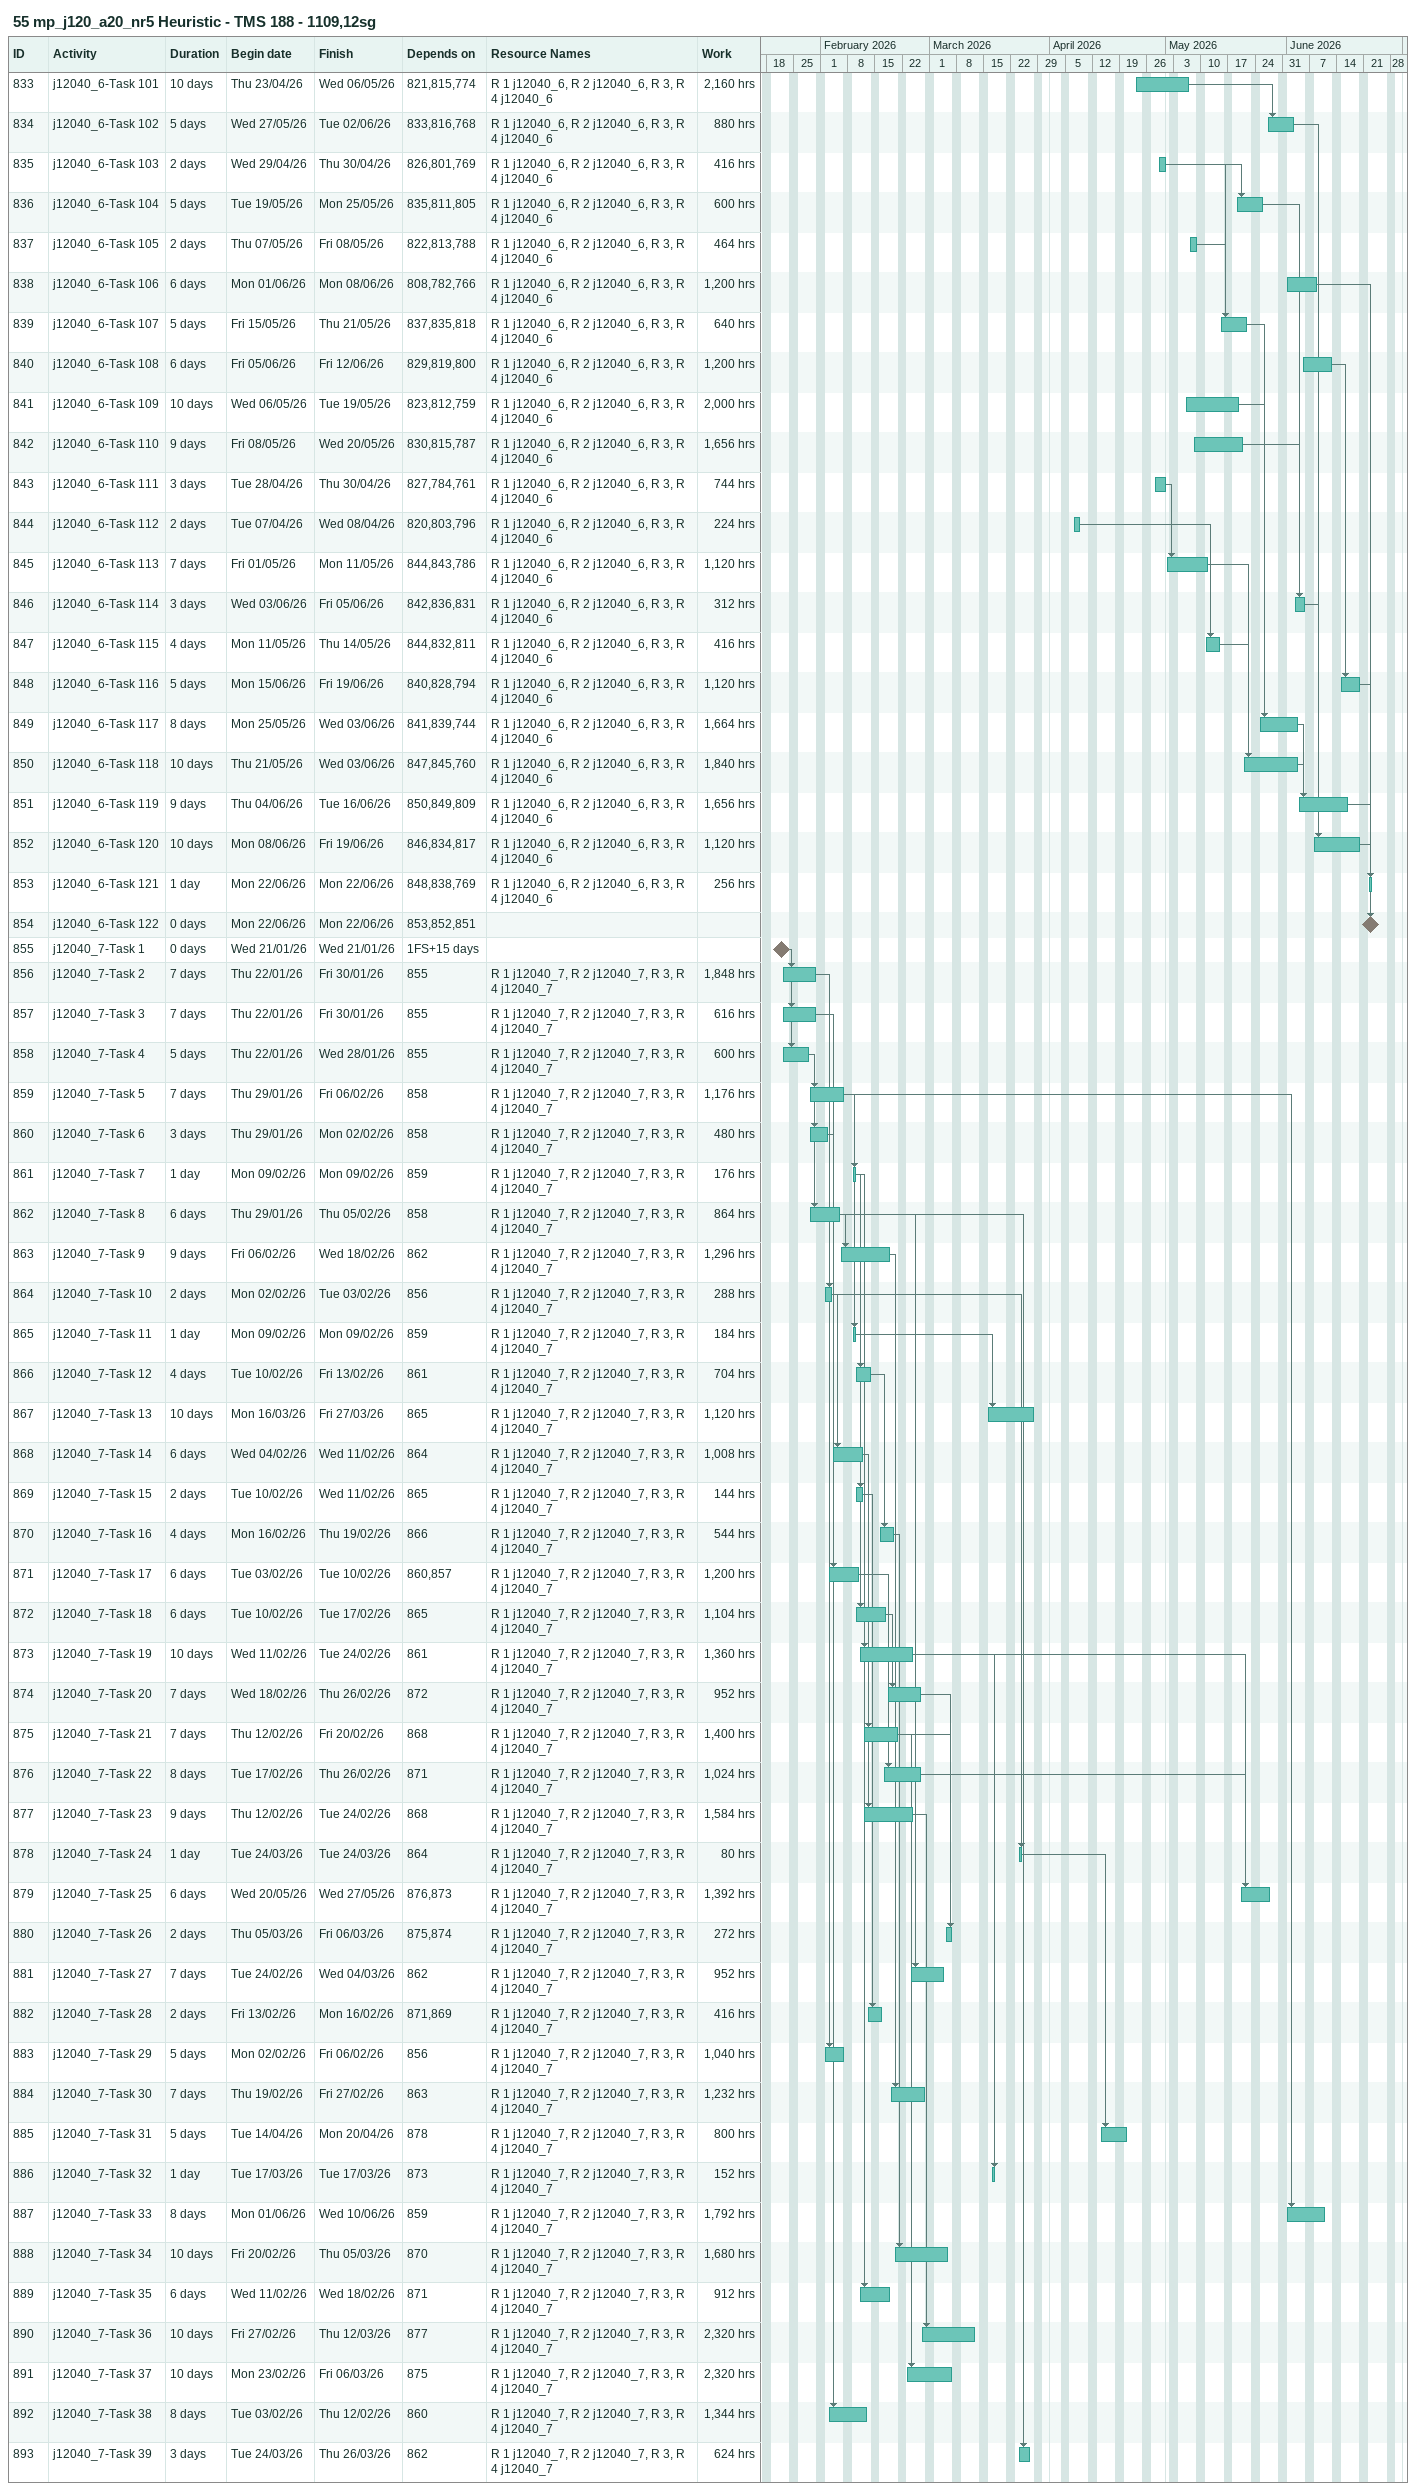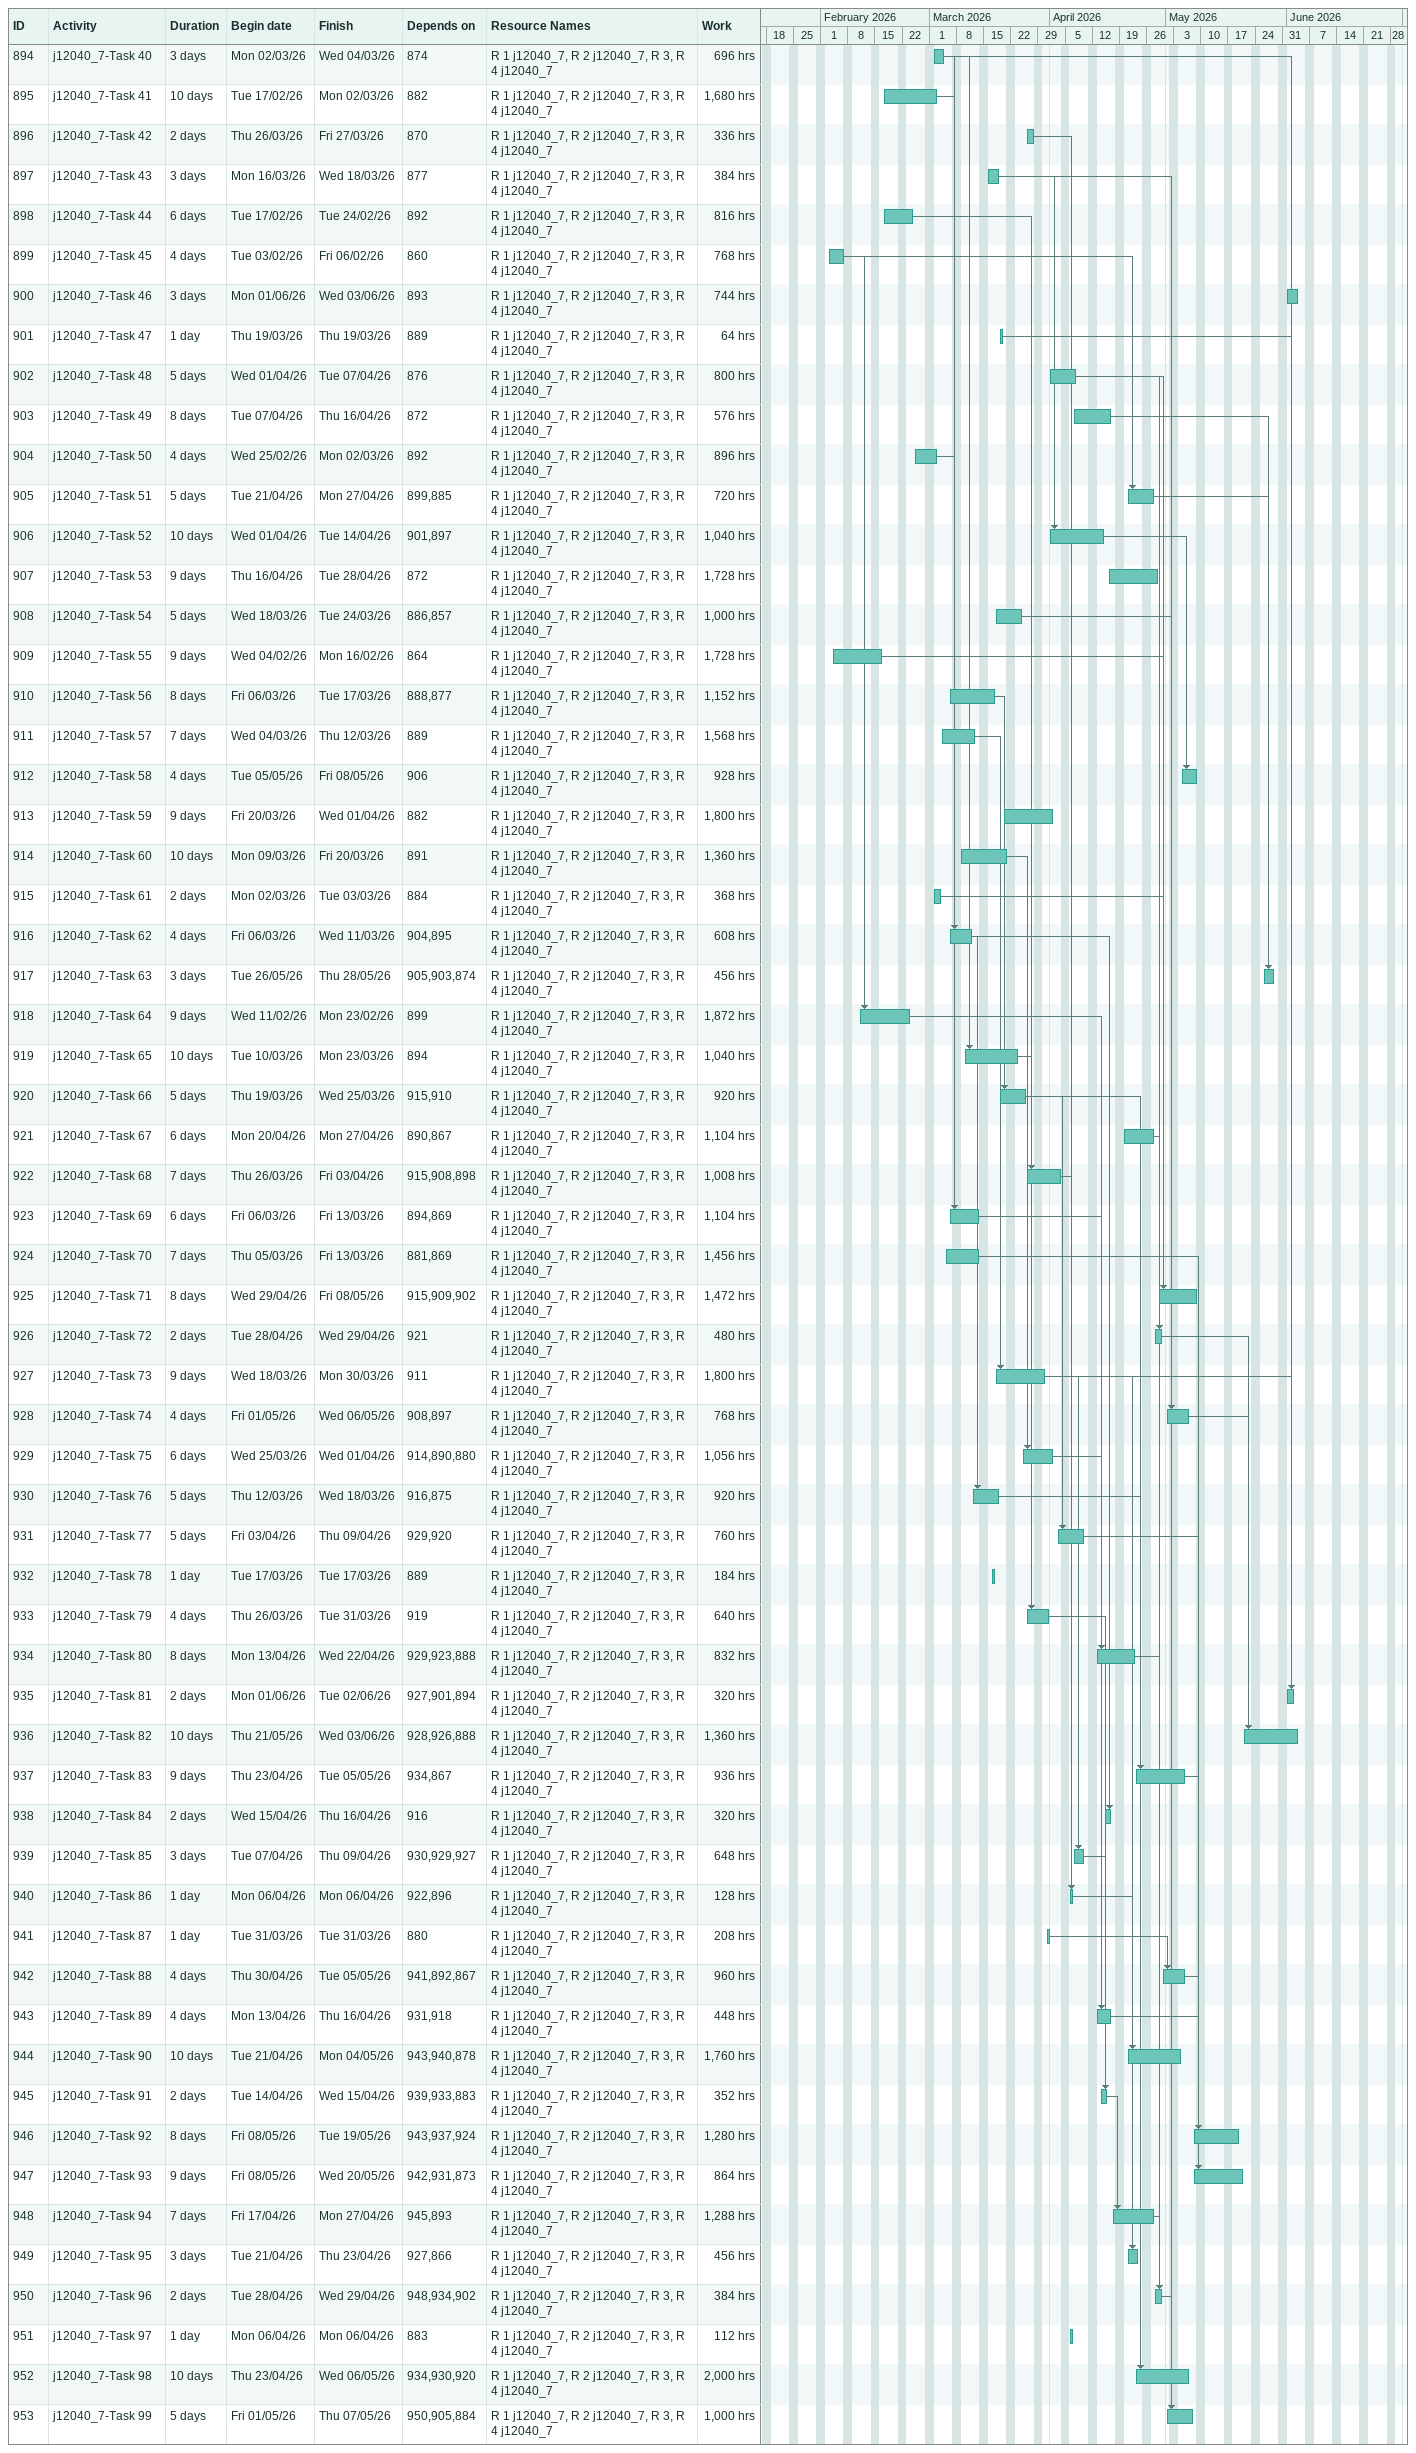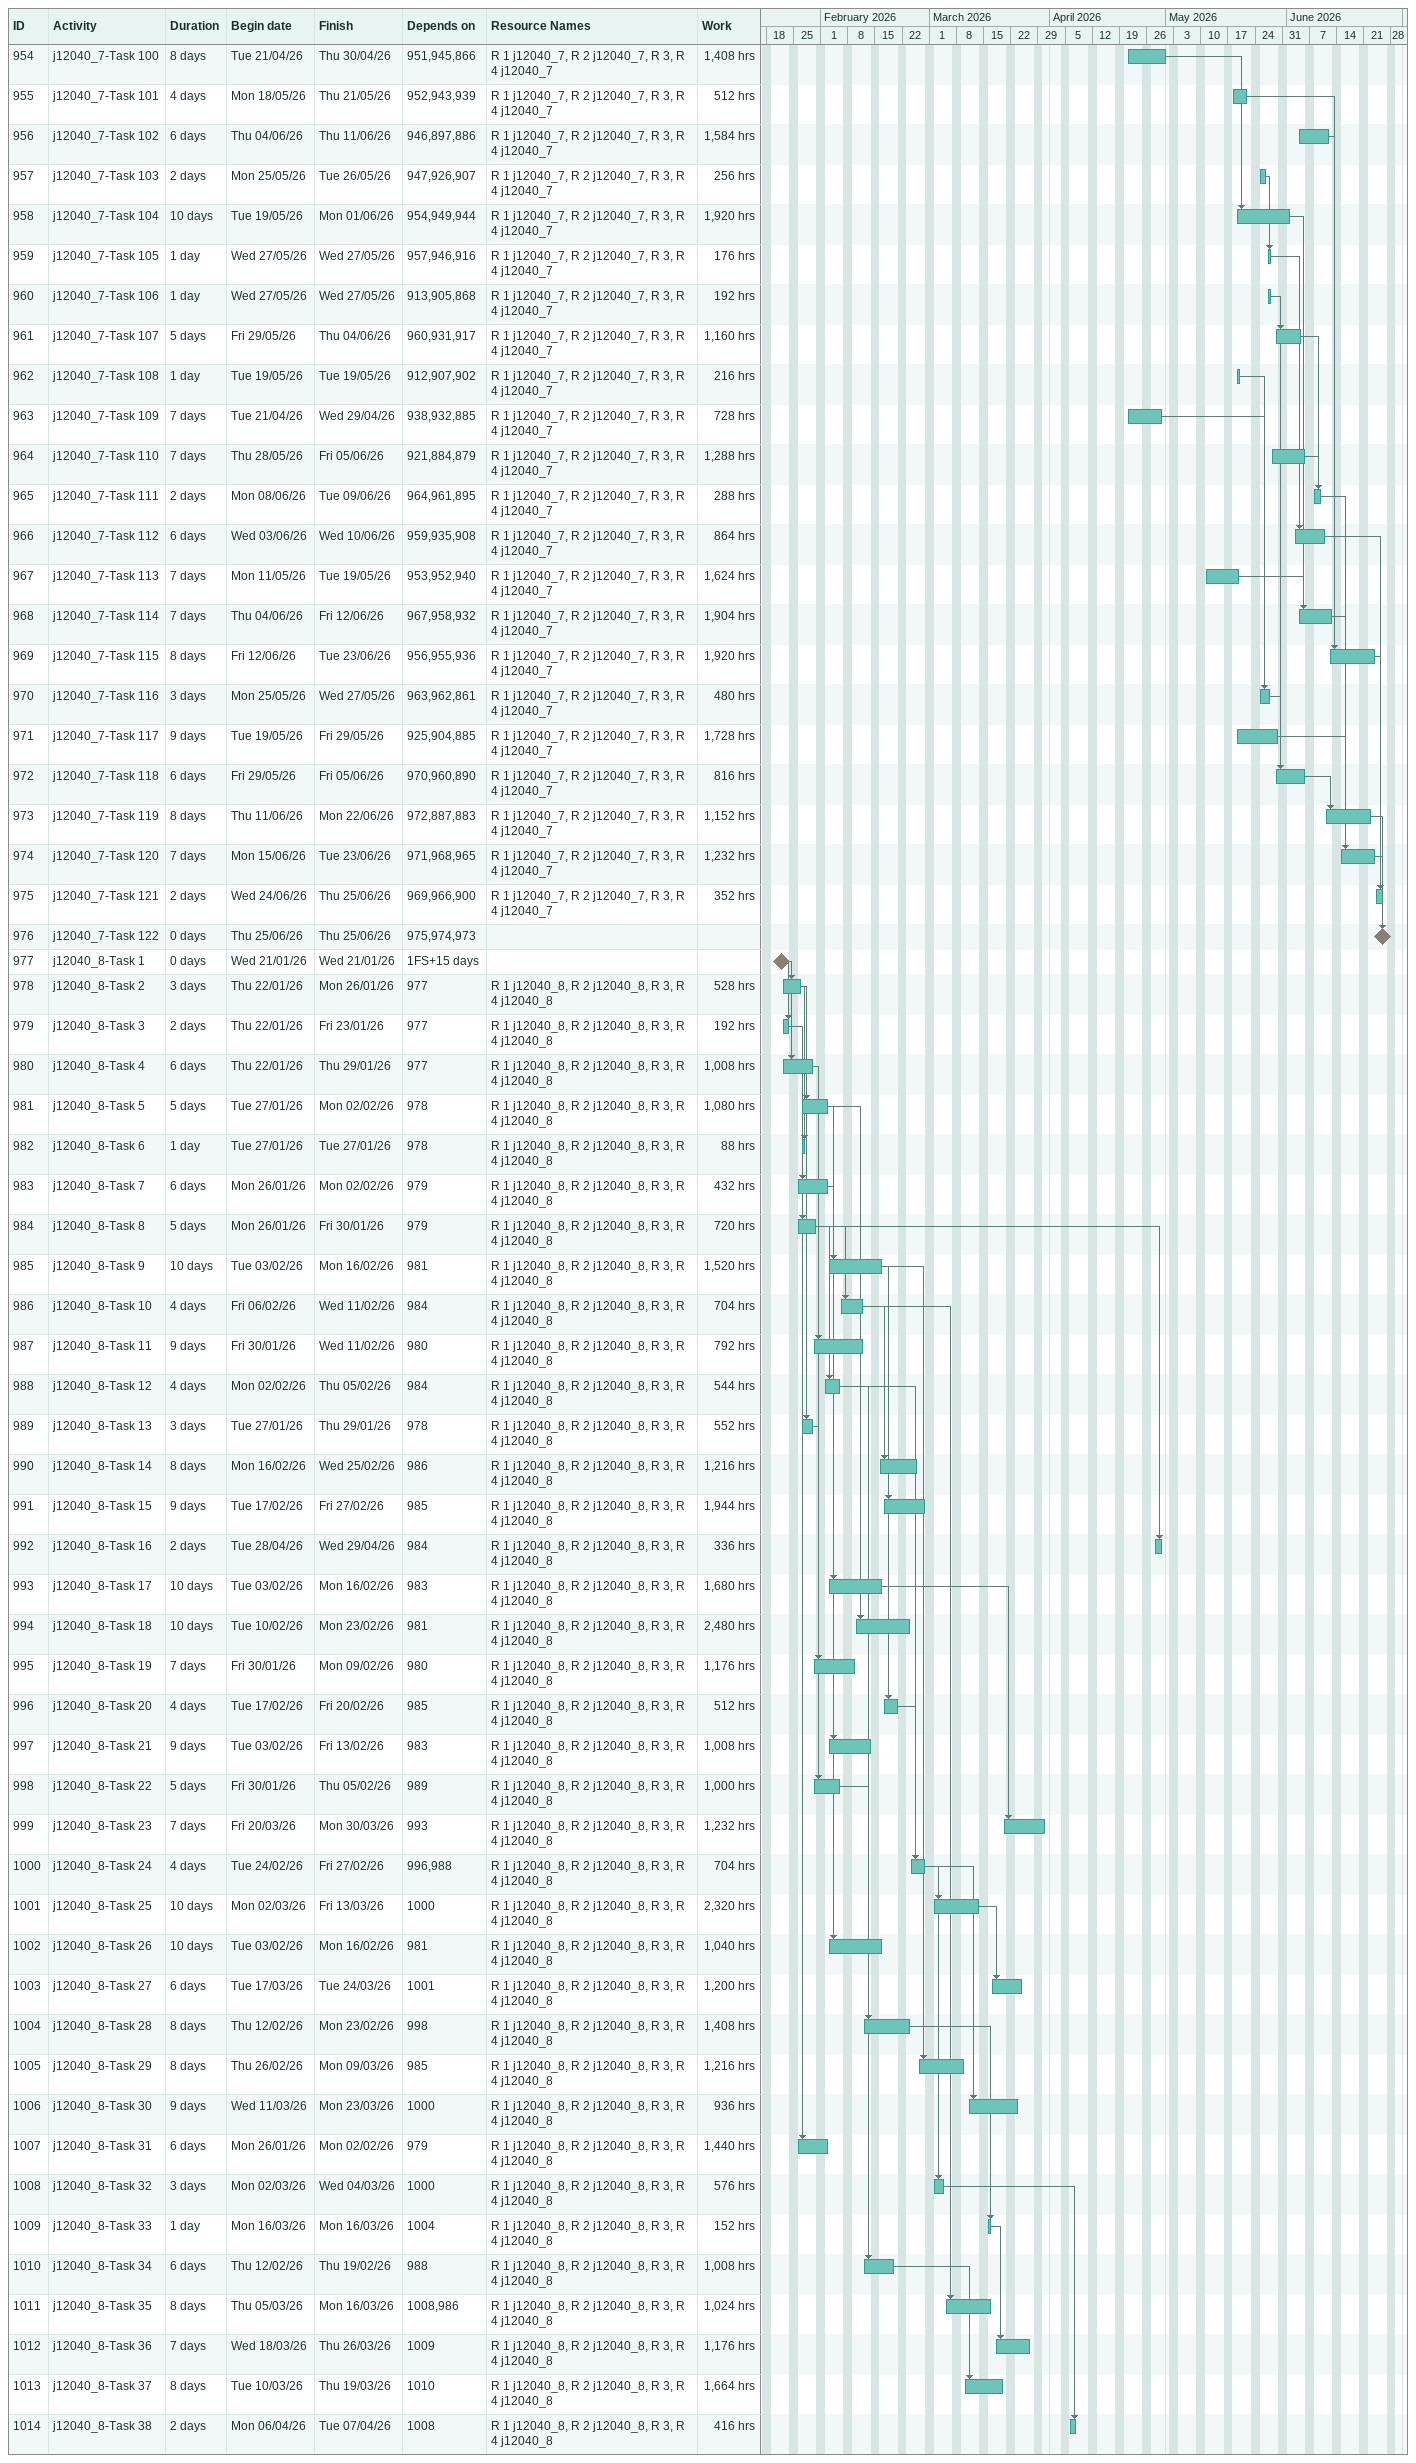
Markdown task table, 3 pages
55 mp_j120_a20_nr5 Heuristic - TMS 188 - 1109,12sg

| ID | Task | Duration | Start | Finish | Predecessors | Resources | Work (h) |
|---|---|---|---|---|---|---|---|
| 833 | j12040_6-Task 101 | 10d | 2026-04-23 | 2026-05-06 | 821, 815, 774 | R 1 j12040_6, R 2 j12040_6, R 3, R 4 j12040_6 | 2160 |
| 834 | j12040_6-Task 102 | 5d | 2026-05-27 | 2026-06-02 | 833, 816, 768 | R 1 j12040_6, R 2 j12040_6, R 3, R 4 j12040_6 | 880 |
| 835 | j12040_6-Task 103 | 2d | 2026-04-29 | 2026-04-30 | 826, 801, 769 | R 1 j12040_6, R 2 j12040_6, R 3, R 4 j12040_6 | 416 |
| 836 | j12040_6-Task 104 | 5d | 2026-05-19 | 2026-05-25 | 835, 811, 805 | R 1 j12040_6, R 2 j12040_6, R 3, R 4 j12040_6 | 600 |
| 837 | j12040_6-Task 105 | 2d | 2026-05-07 | 2026-05-08 | 822, 813, 788 | R 1 j12040_6, R 2 j12040_6, R 3, R 4 j12040_6 | 464 |
| 838 | j12040_6-Task 106 | 6d | 2026-06-01 | 2026-06-08 | 808, 782, 766 | R 1 j12040_6, R 2 j12040_6, R 3, R 4 j12040_6 | 1200 |
| 839 | j12040_6-Task 107 | 5d | 2026-05-15 | 2026-05-21 | 837, 835, 818 | R 1 j12040_6, R 2 j12040_6, R 3, R 4 j12040_6 | 640 |
| 840 | j12040_6-Task 108 | 6d | 2026-06-05 | 2026-06-12 | 829, 819, 800 | R 1 j12040_6, R 2 j12040_6, R 3, R 4 j12040_6 | 1200 |
| 841 | j12040_6-Task 109 | 10d | 2026-05-06 | 2026-05-19 | 823, 812, 759 | R 1 j12040_6, R 2 j12040_6, R 3, R 4 j12040_6 | 2000 |
| 842 | j12040_6-Task 110 | 9d | 2026-05-08 | 2026-05-20 | 830, 815, 787 | R 1 j12040_6, R 2 j12040_6, R 3, R 4 j12040_6 | 1656 |
| 843 | j12040_6-Task 111 | 3d | 2026-04-28 | 2026-04-30 | 827, 784, 761 | R 1 j12040_6, R 2 j12040_6, R 3, R 4 j12040_6 | 744 |
| 844 | j12040_6-Task 112 | 2d | 2026-04-07 | 2026-04-08 | 820, 803, 796 | R 1 j12040_6, R 2 j12040_6, R 3, R 4 j12040_6 | 224 |
| 845 | j12040_6-Task 113 | 7d | 2026-05-01 | 2026-05-11 | 844, 843, 786 | R 1 j12040_6, R 2 j12040_6, R 3, R 4 j12040_6 | 1120 |
| 846 | j12040_6-Task 114 | 3d | 2026-06-03 | 2026-06-05 | 842, 836, 831 | R 1 j12040_6, R 2 j12040_6, R 3, R 4 j12040_6 | 312 |
| 847 | j12040_6-Task 115 | 4d | 2026-05-11 | 2026-05-14 | 844, 832, 811 | R 1 j12040_6, R 2 j12040_6, R 3, R 4 j12040_6 | 416 |
| 848 | j12040_6-Task 116 | 5d | 2026-06-15 | 2026-06-19 | 840, 828, 794 | R 1 j12040_6, R 2 j12040_6, R 3, R 4 j12040_6 | 1120 |
| 849 | j12040_6-Task 117 | 8d | 2026-05-25 | 2026-06-03 | 841, 839, 744 | R 1 j12040_6, R 2 j12040_6, R 3, R 4 j12040_6 | 1664 |
| 850 | j12040_6-Task 118 | 10d | 2026-05-21 | 2026-06-03 | 847, 845, 760 | R 1 j12040_6, R 2 j12040_6, R 3, R 4 j12040_6 | 1840 |
| 851 | j12040_6-Task 119 | 9d | 2026-06-04 | 2026-06-16 | 850, 849, 809 | R 1 j12040_6, R 2 j12040_6, R 3, R 4 j12040_6 | 1656 |
| 852 | j12040_6-Task 120 | 10d | 2026-06-08 | 2026-06-19 | 846, 834, 817 | R 1 j12040_6, R 2 j12040_6, R 3, R 4 j12040_6 | 1120 |
| 853 | j12040_6-Task 121 | 1d | 2026-06-22 | 2026-06-22 | 848, 838, 769 | R 1 j12040_6, R 2 j12040_6, R 3, R 4 j12040_6 | 256 |
| 854 | j12040_6-Task 122 | 0d | 2026-06-22 | 2026-06-22 | 853, 852, 851 |  |  |
| 855 | j12040_7-Task 1 | 0d | 2026-01-21 | 2026-01-21 | 1FS+15d |  |  |
| 856 | j12040_7-Task 2 | 7d | 2026-01-22 | 2026-01-30 | 855 | R 1 j12040_7, R 2 j12040_7, R 3, R 4 j12040_7 | 1848 |
| 857 | j12040_7-Task 3 | 7d | 2026-01-22 | 2026-01-30 | 855 | R 1 j12040_7, R 2 j12040_7, R 3, R 4 j12040_7 | 616 |
| 858 | j12040_7-Task 4 | 5d | 2026-01-22 | 2026-01-28 | 855 | R 1 j12040_7, R 2 j12040_7, R 3, R 4 j12040_7 | 600 |
| 859 | j12040_7-Task 5 | 7d | 2026-01-29 | 2026-02-06 | 858 | R 1 j12040_7, R 2 j12040_7, R 3, R 4 j12040_7 | 1176 |
| 860 | j12040_7-Task 6 | 3d | 2026-01-29 | 2026-02-02 | 858 | R 1 j12040_7, R 2 j12040_7, R 3, R 4 j12040_7 | 480 |
| 861 | j12040_7-Task 7 | 1d | 2026-02-09 | 2026-02-09 | 859 | R 1 j12040_7, R 2 j12040_7, R 3, R 4 j12040_7 | 176 |
| 862 | j12040_7-Task 8 | 6d | 2026-01-29 | 2026-02-05 | 858 | R 1 j12040_7, R 2 j12040_7, R 3, R 4 j12040_7 | 864 |
| 863 | j12040_7-Task 9 | 9d | 2026-02-06 | 2026-02-18 | 862 | R 1 j12040_7, R 2 j12040_7, R 3, R 4 j12040_7 | 1296 |
| 864 | j12040_7-Task 10 | 2d | 2026-02-02 | 2026-02-03 | 856 | R 1 j12040_7, R 2 j12040_7, R 3, R 4 j12040_7 | 288 |
| 865 | j12040_7-Task 11 | 1d | 2026-02-09 | 2026-02-09 | 859 | R 1 j12040_7, R 2 j12040_7, R 3, R 4 j12040_7 | 184 |
| 866 | j12040_7-Task 12 | 4d | 2026-02-10 | 2026-02-13 | 861 | R 1 j12040_7, R 2 j12040_7, R 3, R 4 j12040_7 | 704 |
| 867 | j12040_7-Task 13 | 10d | 2026-03-16 | 2026-03-27 | 865 | R 1 j12040_7, R 2 j12040_7, R 3, R 4 j12040_7 | 1120 |
| 868 | j12040_7-Task 14 | 6d | 2026-02-04 | 2026-02-11 | 864 | R 1 j12040_7, R 2 j12040_7, R 3, R 4 j12040_7 | 1008 |
| 869 | j12040_7-Task 15 | 2d | 2026-02-10 | 2026-02-11 | 865 | R 1 j12040_7, R 2 j12040_7, R 3, R 4 j12040_7 | 144 |
| 870 | j12040_7-Task 16 | 4d | 2026-02-16 | 2026-02-19 | 866 | R 1 j12040_7, R 2 j12040_7, R 3, R 4 j12040_7 | 544 |
| 871 | j12040_7-Task 17 | 6d | 2026-02-03 | 2026-02-10 | 860, 857 | R 1 j12040_7, R 2 j12040_7, R 3, R 4 j12040_7 | 1200 |
| 872 | j12040_7-Task 18 | 6d | 2026-02-10 | 2026-02-17 | 865 | R 1 j12040_7, R 2 j12040_7, R 3, R 4 j12040_7 | 1104 |
| 873 | j12040_7-Task 19 | 10d | 2026-02-11 | 2026-02-24 | 861 | R 1 j12040_7, R 2 j12040_7, R 3, R 4 j12040_7 | 1360 |
| 874 | j12040_7-Task 20 | 7d | 2026-02-18 | 2026-02-26 | 872 | R 1 j12040_7, R 2 j12040_7, R 3, R 4 j12040_7 | 952 |
| 875 | j12040_7-Task 21 | 7d | 2026-02-12 | 2026-02-20 | 868 | R 1 j12040_7, R 2 j12040_7, R 3, R 4 j12040_7 | 1400 |
| 876 | j12040_7-Task 22 | 8d | 2026-02-17 | 2026-02-26 | 871 | R 1 j12040_7, R 2 j12040_7, R 3, R 4 j12040_7 | 1024 |
| 877 | j12040_7-Task 23 | 9d | 2026-02-12 | 2026-02-24 | 868 | R 1 j12040_7, R 2 j12040_7, R 3, R 4 j12040_7 | 1584 |
| 878 | j12040_7-Task 24 | 1d | 2026-03-24 | 2026-03-24 | 864 | R 1 j12040_7, R 2 j12040_7, R 3, R 4 j12040_7 | 80 |
| 879 | j12040_7-Task 25 | 6d | 2026-05-20 | 2026-05-27 | 876, 873 | R 1 j12040_7, R 2 j12040_7, R 3, R 4 j12040_7 | 1392 |
| 880 | j12040_7-Task 26 | 2d | 2026-03-05 | 2026-03-06 | 875, 874 | R 1 j12040_7, R 2 j12040_7, R 3, R 4 j12040_7 | 272 |
| 881 | j12040_7-Task 27 | 7d | 2026-02-24 | 2026-03-04 | 862 | R 1 j12040_7, R 2 j12040_7, R 3, R 4 j12040_7 | 952 |
| 882 | j12040_7-Task 28 | 2d | 2026-02-13 | 2026-02-16 | 871, 869 | R 1 j12040_7, R 2 j12040_7, R 3, R 4 j12040_7 | 416 |
| 883 | j12040_7-Task 29 | 5d | 2026-02-02 | 2026-02-06 | 856 | R 1 j12040_7, R 2 j12040_7, R 3, R 4 j12040_7 | 1040 |
| 884 | j12040_7-Task 30 | 7d | 2026-02-19 | 2026-02-27 | 863 | R 1 j12040_7, R 2 j12040_7, R 3, R 4 j12040_7 | 1232 |
| 885 | j12040_7-Task 31 | 5d | 2026-04-14 | 2026-04-20 | 878 | R 1 j12040_7, R 2 j12040_7, R 3, R 4 j12040_7 | 800 |
| 886 | j12040_7-Task 32 | 1d | 2026-03-17 | 2026-03-17 | 873 | R 1 j12040_7, R 2 j12040_7, R 3, R 4 j12040_7 | 152 |
| 887 | j12040_7-Task 33 | 8d | 2026-06-01 | 2026-06-10 | 859 | R 1 j12040_7, R 2 j12040_7, R 3, R 4 j12040_7 | 1792 |
| 888 | j12040_7-Task 34 | 10d | 2026-02-20 | 2026-03-05 | 870 | R 1 j12040_7, R 2 j12040_7, R 3, R 4 j12040_7 | 1680 |
| 889 | j12040_7-Task 35 | 6d | 2026-02-11 | 2026-02-18 | 871 | R 1 j12040_7, R 2 j12040_7, R 3, R 4 j12040_7 | 912 |
| 890 | j12040_7-Task 36 | 10d | 2026-02-27 | 2026-03-12 | 877 | R 1 j12040_7, R 2 j12040_7, R 3, R 4 j12040_7 | 2320 |
| 891 | j12040_7-Task 37 | 10d | 2026-02-23 | 2026-03-06 | 875 | R 1 j12040_7, R 2 j12040_7, R 3, R 4 j12040_7 | 2320 |
| 892 | j12040_7-Task 38 | 8d | 2026-02-03 | 2026-02-12 | 860 | R 1 j12040_7, R 2 j12040_7, R 3, R 4 j12040_7 | 1344 |
| 893 | j12040_7-Task 39 | 3d | 2026-03-24 | 2026-03-26 | 862 | R 1 j12040_7, R 2 j12040_7, R 3, R 4 j12040_7 | 624 |
| 894 | j12040_7-Task 40 | 3d | 2026-03-02 | 2026-03-04 | 874 | R 1 j12040_7, R 2 j12040_7, R 3, R 4 j12040_7 | 696 |
| 895 | j12040_7-Task 41 | 10d | 2026-02-17 | 2026-03-02 | 882 | R 1 j12040_7, R 2 j12040_7, R 3, R 4 j12040_7 | 1680 |
| 896 | j12040_7-Task 42 | 2d | 2026-03-26 | 2026-03-27 | 870 | R 1 j12040_7, R 2 j12040_7, R 3, R 4 j12040_7 | 336 |
| 897 | j12040_7-Task 43 | 3d | 2026-03-16 | 2026-03-18 | 877 | R 1 j12040_7, R 2 j12040_7, R 3, R 4 j12040_7 | 384 |
| 898 | j12040_7-Task 44 | 6d | 2026-02-17 | 2026-02-24 | 892 | R 1 j12040_7, R 2 j12040_7, R 3, R 4 j12040_7 | 816 |
| 899 | j12040_7-Task 45 | 4d | 2026-02-03 | 2026-02-06 | 860 | R 1 j12040_7, R 2 j12040_7, R 3, R 4 j12040_7 | 768 |
| 900 | j12040_7-Task 46 | 3d | 2026-06-01 | 2026-06-03 | 893 | R 1 j12040_7, R 2 j12040_7, R 3, R 4 j12040_7 | 744 |
| 901 | j12040_7-Task 47 | 1d | 2026-03-19 | 2026-03-19 | 889 | R 1 j12040_7, R 2 j12040_7, R 3, R 4 j12040_7 | 64 |
| 902 | j12040_7-Task 48 | 5d | 2026-04-01 | 2026-04-07 | 876 | R 1 j12040_7, R 2 j12040_7, R 3, R 4 j12040_7 | 800 |
| 903 | j12040_7-Task 49 | 8d | 2026-04-07 | 2026-04-16 | 872 | R 1 j12040_7, R 2 j12040_7, R 3, R 4 j12040_7 | 576 |
| 904 | j12040_7-Task 50 | 4d | 2026-02-25 | 2026-03-02 | 892 | R 1 j12040_7, R 2 j12040_7, R 3, R 4 j12040_7 | 896 |
| 905 | j12040_7-Task 51 | 5d | 2026-04-21 | 2026-04-27 | 899, 885 | R 1 j12040_7, R 2 j12040_7, R 3, R 4 j12040_7 | 720 |
| 906 | j12040_7-Task 52 | 10d | 2026-04-01 | 2026-04-14 | 901, 897 | R 1 j12040_7, R 2 j12040_7, R 3, R 4 j12040_7 | 1040 |
| 907 | j12040_7-Task 53 | 9d | 2026-04-16 | 2026-04-28 | 872 | R 1 j12040_7, R 2 j12040_7, R 3, R 4 j12040_7 | 1728 |
| 908 | j12040_7-Task 54 | 5d | 2026-03-18 | 2026-03-24 | 886, 857 | R 1 j12040_7, R 2 j12040_7, R 3, R 4 j12040_7 | 1000 |
| 909 | j12040_7-Task 55 | 9d | 2026-02-04 | 2026-02-16 | 864 | R 1 j12040_7, R 2 j12040_7, R 3, R 4 j12040_7 | 1728 |
| 910 | j12040_7-Task 56 | 8d | 2026-03-06 | 2026-03-17 | 888, 877 | R 1 j12040_7, R 2 j12040_7, R 3, R 4 j12040_7 | 1152 |
| 911 | j12040_7-Task 57 | 7d | 2026-03-04 | 2026-03-12 | 889 | R 1 j12040_7, R 2 j12040_7, R 3, R 4 j12040_7 | 1568 |
| 912 | j12040_7-Task 58 | 4d | 2026-05-05 | 2026-05-08 | 906 | R 1 j12040_7, R 2 j12040_7, R 3, R 4 j12040_7 | 928 |
| 913 | j12040_7-Task 59 | 9d | 2026-03-20 | 2026-04-01 | 882 | R 1 j12040_7, R 2 j12040_7, R 3, R 4 j12040_7 | 1800 |
| 914 | j12040_7-Task 60 | 10d | 2026-03-09 | 2026-03-20 | 891 | R 1 j12040_7, R 2 j12040_7, R 3, R 4 j12040_7 | 1360 |
| 915 | j12040_7-Task 61 | 2d | 2026-03-02 | 2026-03-03 | 884 | R 1 j12040_7, R 2 j12040_7, R 3, R 4 j12040_7 | 368 |
| 916 | j12040_7-Task 62 | 4d | 2026-03-06 | 2026-03-11 | 904, 895 | R 1 j12040_7, R 2 j12040_7, R 3, R 4 j12040_7 | 608 |
| 917 | j12040_7-Task 63 | 3d | 2026-05-26 | 2026-05-28 | 905, 903, 874 | R 1 j12040_7, R 2 j12040_7, R 3, R 4 j12040_7 | 456 |
| 918 | j12040_7-Task 64 | 9d | 2026-02-11 | 2026-02-23 | 899 | R 1 j12040_7, R 2 j12040_7, R 3, R 4 j12040_7 | 1872 |
| 919 | j12040_7-Task 65 | 10d | 2026-03-10 | 2026-03-23 | 894 | R 1 j12040_7, R 2 j12040_7, R 3, R 4 j12040_7 | 1040 |
| 920 | j12040_7-Task 66 | 5d | 2026-03-19 | 2026-03-25 | 915, 910 | R 1 j12040_7, R 2 j12040_7, R 3, R 4 j12040_7 | 920 |
| 921 | j12040_7-Task 67 | 6d | 2026-04-20 | 2026-04-27 | 890, 867 | R 1 j12040_7, R 2 j12040_7, R 3, R 4 j12040_7 | 1104 |
| 922 | j12040_7-Task 68 | 7d | 2026-03-26 | 2026-04-03 | 915, 908, 898 | R 1 j12040_7, R 2 j12040_7, R 3, R 4 j12040_7 | 1008 |
| 923 | j12040_7-Task 69 | 6d | 2026-03-06 | 2026-03-13 | 894, 869 | R 1 j12040_7, R 2 j12040_7, R 3, R 4 j12040_7 | 1104 |
| 924 | j12040_7-Task 70 | 7d | 2026-03-05 | 2026-03-13 | 881, 869 | R 1 j12040_7, R 2 j12040_7, R 3, R 4 j12040_7 | 1456 |
| 925 | j12040_7-Task 71 | 8d | 2026-04-29 | 2026-05-08 | 915, 909, 902 | R 1 j12040_7, R 2 j12040_7, R 3, R 4 j12040_7 | 1472 |
| 926 | j12040_7-Task 72 | 2d | 2026-04-28 | 2026-04-29 | 921 | R 1 j12040_7, R 2 j12040_7, R 3, R 4 j12040_7 | 480 |
| 927 | j12040_7-Task 73 | 9d | 2026-03-18 | 2026-03-30 | 911 | R 1 j12040_7, R 2 j12040_7, R 3, R 4 j12040_7 | 1800 |
| 928 | j12040_7-Task 74 | 4d | 2026-05-01 | 2026-05-06 | 908, 897 | R 1 j12040_7, R 2 j12040_7, R 3, R 4 j12040_7 | 768 |
| 929 | j12040_7-Task 75 | 6d | 2026-03-25 | 2026-04-01 | 914, 890, 880 | R 1 j12040_7, R 2 j12040_7, R 3, R 4 j12040_7 | 1056 |
| 930 | j12040_7-Task 76 | 5d | 2026-03-12 | 2026-03-18 | 916, 875 | R 1 j12040_7, R 2 j12040_7, R 3, R 4 j12040_7 | 920 |
| 931 | j12040_7-Task 77 | 5d | 2026-04-03 | 2026-04-09 | 929, 920 | R 1 j12040_7, R 2 j12040_7, R 3, R 4 j12040_7 | 760 |
| 932 | j12040_7-Task 78 | 1d | 2026-03-17 | 2026-03-17 | 889 | R 1 j12040_7, R 2 j12040_7, R 3, R 4 j12040_7 | 184 |
| 933 | j12040_7-Task 79 | 4d | 2026-03-26 | 2026-03-31 | 919 | R 1 j12040_7, R 2 j12040_7, R 3, R 4 j12040_7 | 640 |
| 934 | j12040_7-Task 80 | 8d | 2026-04-13 | 2026-04-22 | 929, 923, 888 | R 1 j12040_7, R 2 j12040_7, R 3, R 4 j12040_7 | 832 |
| 935 | j12040_7-Task 81 | 2d | 2026-06-01 | 2026-06-02 | 927, 901, 894 | R 1 j12040_7, R 2 j12040_7, R 3, R 4 j12040_7 | 320 |
| 936 | j12040_7-Task 82 | 10d | 2026-05-21 | 2026-06-03 | 928, 926, 888 | R 1 j12040_7, R 2 j12040_7, R 3, R 4 j12040_7 | 1360 |
| 937 | j12040_7-Task 83 | 9d | 2026-04-23 | 2026-05-05 | 934, 867 | R 1 j12040_7, R 2 j12040_7, R 3, R 4 j12040_7 | 936 |
| 938 | j12040_7-Task 84 | 2d | 2026-04-15 | 2026-04-16 | 916 | R 1 j12040_7, R 2 j12040_7, R 3, R 4 j12040_7 | 320 |
| 939 | j12040_7-Task 85 | 3d | 2026-04-07 | 2026-04-09 | 930, 929, 927 | R 1 j12040_7, R 2 j12040_7, R 3, R 4 j12040_7 | 648 |
| 940 | j12040_7-Task 86 | 1d | 2026-04-06 | 2026-04-06 | 922, 896 | R 1 j12040_7, R 2 j12040_7, R 3, R 4 j12040_7 | 128 |
| 941 | j12040_7-Task 87 | 1d | 2026-03-31 | 2026-03-31 | 880 | R 1 j12040_7, R 2 j12040_7, R 3, R 4 j12040_7 | 208 |
| 942 | j12040_7-Task 88 | 4d | 2026-04-30 | 2026-05-05 | 941, 892, 867 | R 1 j12040_7, R 2 j12040_7, R 3, R 4 j12040_7 | 960 |
| 943 | j12040_7-Task 89 | 4d | 2026-04-13 | 2026-04-16 | 931, 918 | R 1 j12040_7, R 2 j12040_7, R 3, R 4 j12040_7 | 448 |
| 944 | j12040_7-Task 90 | 10d | 2026-04-21 | 2026-05-04 | 943, 940, 878 | R 1 j12040_7, R 2 j12040_7, R 3, R 4 j12040_7 | 1760 |
| 945 | j12040_7-Task 91 | 2d | 2026-04-14 | 2026-04-15 | 939, 933, 883 | R 1 j12040_7, R 2 j12040_7, R 3, R 4 j12040_7 | 352 |
| 946 | j12040_7-Task 92 | 8d | 2026-05-08 | 2026-05-19 | 943, 937, 924 | R 1 j12040_7, R 2 j12040_7, R 3, R 4 j12040_7 | 1280 |
| 947 | j12040_7-Task 93 | 9d | 2026-05-08 | 2026-05-20 | 942, 931, 873 | R 1 j12040_7, R 2 j12040_7, R 3, R 4 j12040_7 | 864 |
| 948 | j12040_7-Task 94 | 7d | 2026-04-17 | 2026-04-27 | 945, 893 | R 1 j12040_7, R 2 j12040_7, R 3, R 4 j12040_7 | 1288 |
| 949 | j12040_7-Task 95 | 3d | 2026-04-21 | 2026-04-23 | 927, 866 | R 1 j12040_7, R 2 j12040_7, R 3, R 4 j12040_7 | 456 |
| 950 | j12040_7-Task 96 | 2d | 2026-04-28 | 2026-04-29 | 948, 934, 902 | R 1 j12040_7, R 2 j12040_7, R 3, R 4 j12040_7 | 384 |
| 951 | j12040_7-Task 97 | 1d | 2026-04-06 | 2026-04-06 | 883 | R 1 j12040_7, R 2 j12040_7, R 3, R 4 j12040_7 | 112 |
| 952 | j12040_7-Task 98 | 10d | 2026-04-23 | 2026-05-06 | 934, 930, 920 | R 1 j12040_7, R 2 j12040_7, R 3, R 4 j12040_7 | 2000 |
| 953 | j12040_7-Task 99 | 5d | 2026-05-01 | 2026-05-07 | 950, 905, 884 | R 1 j12040_7, R 2 j12040_7, R 3, R 4 j12040_7 | 1000 |
| 954 | j12040_7-Task 100 | 8d | 2026-04-21 | 2026-04-30 | 951, 945, 866 | R 1 j12040_7, R 2 j12040_7, R 3, R 4 j12040_7 | 1408 |
| 955 | j12040_7-Task 101 | 4d | 2026-05-18 | 2026-05-21 | 952, 943, 939 | R 1 j12040_7, R 2 j12040_7, R 3, R 4 j12040_7 | 512 |
| 956 | j12040_7-Task 102 | 6d | 2026-06-04 | 2026-06-11 | 946, 897, 886 | R 1 j12040_7, R 2 j12040_7, R 3, R 4 j12040_7 | 1584 |
| 957 | j12040_7-Task 103 | 2d | 2026-05-25 | 2026-05-26 | 947, 926, 907 | R 1 j12040_7, R 2 j12040_7, R 3, R 4 j12040_7 | 256 |
| 958 | j12040_7-Task 104 | 10d | 2026-05-19 | 2026-06-01 | 954, 949, 944 | R 1 j12040_7, R 2 j12040_7, R 3, R 4 j12040_7 | 1920 |
| 959 | j12040_7-Task 105 | 1d | 2026-05-27 | 2026-05-27 | 957, 946, 916 | R 1 j12040_7, R 2 j12040_7, R 3, R 4 j12040_7 | 176 |
| 960 | j12040_7-Task 106 | 1d | 2026-05-27 | 2026-05-27 | 913, 905, 868 | R 1 j12040_7, R 2 j12040_7, R 3, R 4 j12040_7 | 192 |
| 961 | j12040_7-Task 107 | 5d | 2026-05-29 | 2026-06-04 | 960, 931, 917 | R 1 j12040_7, R 2 j12040_7, R 3, R 4 j12040_7 | 1160 |
| 962 | j12040_7-Task 108 | 1d | 2026-05-19 | 2026-05-19 | 912, 907, 902 | R 1 j12040_7, R 2 j12040_7, R 3, R 4 j12040_7 | 216 |
| 963 | j12040_7-Task 109 | 7d | 2026-04-21 | 2026-04-29 | 938, 932, 885 | R 1 j12040_7, R 2 j12040_7, R 3, R 4 j12040_7 | 728 |
| 964 | j12040_7-Task 110 | 7d | 2026-05-28 | 2026-06-05 | 921, 884, 879 | R 1 j12040_7, R 2 j12040_7, R 3, R 4 j12040_7 | 1288 |
| 965 | j12040_7-Task 111 | 2d | 2026-06-08 | 2026-06-09 | 964, 961, 895 | R 1 j12040_7, R 2 j12040_7, R 3, R 4 j12040_7 | 288 |
| 966 | j12040_7-Task 112 | 6d | 2026-06-03 | 2026-06-10 | 959, 935, 908 | R 1 j12040_7, R 2 j12040_7, R 3, R 4 j12040_7 | 864 |
| 967 | j12040_7-Task 113 | 7d | 2026-05-11 | 2026-05-19 | 953, 952, 940 | R 1 j12040_7, R 2 j12040_7, R 3, R 4 j12040_7 | 1624 |
| 968 | j12040_7-Task 114 | 7d | 2026-06-04 | 2026-06-12 | 967, 958, 932 | R 1 j12040_7, R 2 j12040_7, R 3, R 4 j12040_7 | 1904 |
| 969 | j12040_7-Task 115 | 8d | 2026-06-12 | 2026-06-23 | 956, 955, 936 | R 1 j12040_7, R 2 j12040_7, R 3, R 4 j12040_7 | 1920 |
| 970 | j12040_7-Task 116 | 3d | 2026-05-25 | 2026-05-27 | 963, 962, 861 | R 1 j12040_7, R 2 j12040_7, R 3, R 4 j12040_7 | 480 |
| 971 | j12040_7-Task 117 | 9d | 2026-05-19 | 2026-05-29 | 925, 904, 885 | R 1 j12040_7, R 2 j12040_7, R 3, R 4 j12040_7 | 1728 |
| 972 | j12040_7-Task 118 | 6d | 2026-05-29 | 2026-06-05 | 970, 960, 890 | R 1 j12040_7, R 2 j12040_7, R 3, R 4 j12040_7 | 816 |
| 973 | j12040_7-Task 119 | 8d | 2026-06-11 | 2026-06-22 | 972, 887, 883 | R 1 j12040_7, R 2 j12040_7, R 3, R 4 j12040_7 | 1152 |
| 974 | j12040_7-Task 120 | 7d | 2026-06-15 | 2026-06-23 | 971, 968, 965 | R 1 j12040_7, R 2 j12040_7, R 3, R 4 j12040_7 | 1232 |
| 975 | j12040_7-Task 121 | 2d | 2026-06-24 | 2026-06-25 | 969, 966, 900 | R 1 j12040_7, R 2 j12040_7, R 3, R 4 j12040_7 | 352 |
| 976 | j12040_7-Task 122 | 0d | 2026-06-25 | 2026-06-25 | 975, 974, 973 |  |  |
| 977 | j12040_8-Task 1 | 0d | 2026-01-21 | 2026-01-21 | 1FS+15d |  |  |
| 978 | j12040_8-Task 2 | 3d | 2026-01-22 | 2026-01-26 | 977 | R 1 j12040_8, R 2 j12040_8, R 3, R 4 j12040_8 | 528 |
| 979 | j12040_8-Task 3 | 2d | 2026-01-22 | 2026-01-23 | 977 | R 1 j12040_8, R 2 j12040_8, R 3, R 4 j12040_8 | 192 |
| 980 | j12040_8-Task 4 | 6d | 2026-01-22 | 2026-01-29 | 977 | R 1 j12040_8, R 2 j12040_8, R 3, R 4 j12040_8 | 1008 |
| 981 | j12040_8-Task 5 | 5d | 2026-01-27 | 2026-02-02 | 978 | R 1 j12040_8, R 2 j12040_8, R 3, R 4 j12040_8 | 1080 |
| 982 | j12040_8-Task 6 | 1d | 2026-01-27 | 2026-01-27 | 978 | R 1 j12040_8, R 2 j12040_8, R 3, R 4 j12040_8 | 88 |
| 983 | j12040_8-Task 7 | 6d | 2026-01-26 | 2026-02-02 | 979 | R 1 j12040_8, R 2 j12040_8, R 3, R 4 j12040_8 | 432 |
| 984 | j12040_8-Task 8 | 5d | 2026-01-26 | 2026-01-30 | 979 | R 1 j12040_8, R 2 j12040_8, R 3, R 4 j12040_8 | 720 |
| 985 | j12040_8-Task 9 | 10d | 2026-02-03 | 2026-02-16 | 981 | R 1 j12040_8, R 2 j12040_8, R 3, R 4 j12040_8 | 1520 |
| 986 | j12040_8-Task 10 | 4d | 2026-02-06 | 2026-02-11 | 984 | R 1 j12040_8, R 2 j12040_8, R 3, R 4 j12040_8 | 704 |
| 987 | j12040_8-Task 11 | 9d | 2026-01-30 | 2026-02-11 | 980 | R 1 j12040_8, R 2 j12040_8, R 3, R 4 j12040_8 | 792 |
| 988 | j12040_8-Task 12 | 4d | 2026-02-02 | 2026-02-05 | 984 | R 1 j12040_8, R 2 j12040_8, R 3, R 4 j12040_8 | 544 |
| 989 | j12040_8-Task 13 | 3d | 2026-01-27 | 2026-01-29 | 978 | R 1 j12040_8, R 2 j12040_8, R 3, R 4 j12040_8 | 552 |
| 990 | j12040_8-Task 14 | 8d | 2026-02-16 | 2026-02-25 | 986 | R 1 j12040_8, R 2 j12040_8, R 3, R 4 j12040_8 | 1216 |
| 991 | j12040_8-Task 15 | 9d | 2026-02-17 | 2026-02-27 | 985 | R 1 j12040_8, R 2 j12040_8, R 3, R 4 j12040_8 | 1944 |
| 992 | j12040_8-Task 16 | 2d | 2026-04-28 | 2026-04-29 | 984 | R 1 j12040_8, R 2 j12040_8, R 3, R 4 j12040_8 | 336 |
| 993 | j12040_8-Task 17 | 10d | 2026-02-03 | 2026-02-16 | 983 | R 1 j12040_8, R 2 j12040_8, R 3, R 4 j12040_8 | 1680 |
| 994 | j12040_8-Task 18 | 10d | 2026-02-10 | 2026-02-23 | 981 | R 1 j12040_8, R 2 j12040_8, R 3, R 4 j12040_8 | 2480 |
| 995 | j12040_8-Task 19 | 7d | 2026-01-30 | 2026-02-09 | 980 | R 1 j12040_8, R 2 j12040_8, R 3, R 4 j12040_8 | 1176 |
| 996 | j12040_8-Task 20 | 4d | 2026-02-17 | 2026-02-20 | 985 | R 1 j12040_8, R 2 j12040_8, R 3, R 4 j12040_8 | 512 |
| 997 | j12040_8-Task 21 | 9d | 2026-02-03 | 2026-02-13 | 983 | R 1 j12040_8, R 2 j12040_8, R 3, R 4 j12040_8 | 1008 |
| 998 | j12040_8-Task 22 | 5d | 2026-01-30 | 2026-02-05 | 989 | R 1 j12040_8, R 2 j12040_8, R 3, R 4 j12040_8 | 1000 |
| 999 | j12040_8-Task 23 | 7d | 2026-03-20 | 2026-03-30 | 993 | R 1 j12040_8, R 2 j12040_8, R 3, R 4 j12040_8 | 1232 |
| 1000 | j12040_8-Task 24 | 4d | 2026-02-24 | 2026-02-27 | 996, 988 | R 1 j12040_8, R 2 j12040_8, R 3, R 4 j12040_8 | 704 |
| 1001 | j12040_8-Task 25 | 10d | 2026-03-02 | 2026-03-13 | 1000 | R 1 j12040_8, R 2 j12040_8, R 3, R 4 j12040_8 | 2320 |
| 1002 | j12040_8-Task 26 | 10d | 2026-02-03 | 2026-02-16 | 981 | R 1 j12040_8, R 2 j12040_8, R 3, R 4 j12040_8 | 1040 |
| 1003 | j12040_8-Task 27 | 6d | 2026-03-17 | 2026-03-24 | 1001 | R 1 j12040_8, R 2 j12040_8, R 3, R 4 j12040_8 | 1200 |
| 1004 | j12040_8-Task 28 | 8d | 2026-02-12 | 2026-02-23 | 998 | R 1 j12040_8, R 2 j12040_8, R 3, R 4 j12040_8 | 1408 |
| 1005 | j12040_8-Task 29 | 8d | 2026-02-26 | 2026-03-09 | 985 | R 1 j12040_8, R 2 j12040_8, R 3, R 4 j12040_8 | 1216 |
| 1006 | j12040_8-Task 30 | 9d | 2026-03-11 | 2026-03-23 | 1000 | R 1 j12040_8, R 2 j12040_8, R 3, R 4 j12040_8 | 936 |
| 1007 | j12040_8-Task 31 | 6d | 2026-01-26 | 2026-02-02 | 979 | R 1 j12040_8, R 2 j12040_8, R 3, R 4 j12040_8 | 1440 |
| 1008 | j12040_8-Task 32 | 3d | 2026-03-02 | 2026-03-04 | 1000 | R 1 j12040_8, R 2 j12040_8, R 3, R 4 j12040_8 | 576 |
| 1009 | j12040_8-Task 33 | 1d | 2026-03-16 | 2026-03-16 | 1004 | R 1 j12040_8, R 2 j12040_8, R 3, R 4 j12040_8 | 152 |
| 1010 | j12040_8-Task 34 | 6d | 2026-02-12 | 2026-02-19 | 988 | R 1 j12040_8, R 2 j12040_8, R 3, R 4 j12040_8 | 1008 |
| 1011 | j12040_8-Task 35 | 8d | 2026-03-05 | 2026-03-16 | 1008, 986 | R 1 j12040_8, R 2 j12040_8, R 3, R 4 j12040_8 | 1024 |
| 1012 | j12040_8-Task 36 | 7d | 2026-03-18 | 2026-03-26 | 1009 | R 1 j12040_8, R 2 j12040_8, R 3, R 4 j12040_8 | 1176 |
| 1013 | j12040_8-Task 37 | 8d | 2026-03-10 | 2026-03-19 | 1010 | R 1 j12040_8, R 2 j12040_8, R 3, R 4 j12040_8 | 1664 |
| 1014 | j12040_8-Task 38 | 2d | 2026-04-06 | 2026-04-07 | 1008 | R 1 j12040_8, R 2 j12040_8, R 3, R 4 j12040_8 | 416 |
